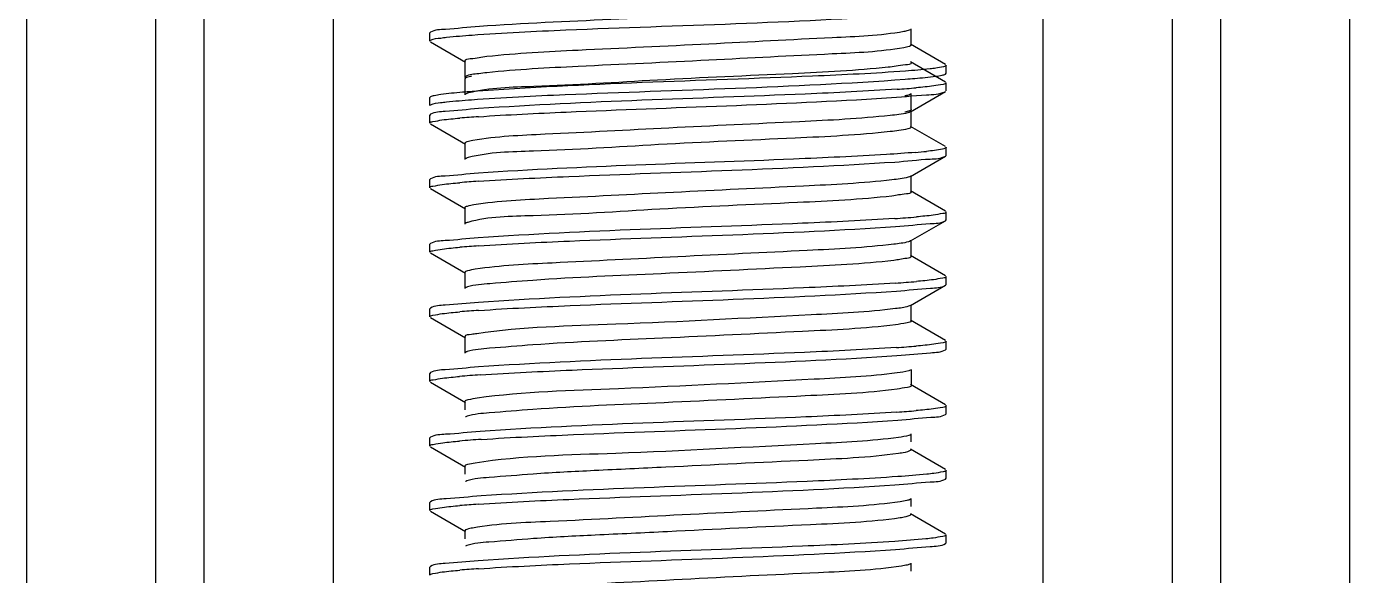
# Model space of a CAD drawing. Extents: x 1382187 to 1725648, y 860327 to 1571294.
# Drawn here: x 1512743.1 to 1513231.3, y 1212793.8 to 1212996.3 of the extents above; entities that cross this region are included whole.
import ezdxf

# ---------------------------------------------------------------- set-up
doc = ezdxf.new("R2010")
doc.units = 0
doc.header["$LTSCALE"] = 1000
doc.header["$MEASUREMENT"] = 0

msp = doc.modelspace()

# ---------------------------------------------------------------- linework, layer by layer
at = {"linetype": 'Continuous'}
for p, q in [((1512743.1, 1215988.29), (1512743.1, 1211247.26)), ((1512790.73, 1215988.29), (1512790.73, 1211247.26)), ((1512808.59, 1215988.29), (1512808.59, 1211247.26)), ((1512856.21, 1215988.29), (1512856.21, 1211247.26)), ((1513118.15, 1215988.29), (1513118.15, 1211247.26)), ((1513165.78, 1215988.29), (1513165.78, 1211247.26)), ((1513183.64, 1215988.29), (1513183.64, 1211247.26)), ((1513231.26, 1215988.29), (1513231.26, 1211247.26)), ((1512892.16, 1212994.16), (1512891.93, 1212993.89)), ((1512891.93, 1212990.92), (1512891.93, 1212993.89)), ((1512891.93, 1212990.92), (1512891.93, 1212993.89)), ((1513069.55, 1212989.43), (1513069.55, 1212995.38)), ((1512892.16, 1212990.66), (1512905.08, 1212983.18)), ((1513082.21, 1212982.25), (1513069.28, 1212989.73)), ((1512904.82, 1212983.48), (1512904.82, 1212977.52)), ((1513082.21, 1212975.79), (1513069.28, 1212983.27)), ((1513082.43, 1212979.01), (1513082.43, 1212981.99)), ((1513082.43, 1212979.01), (1513082.43, 1212981.99)), ((1512904.82, 1212977.02), (1512904.82, 1212971.07)), ((1513082.21, 1212978.75), (1513082.43, 1212979.01)), ((1513069.28, 1212964.81), (1513082.21, 1212972.29)), ((1513069.55, 1212965.62), (1513069.55, 1212971.57)), ((1513082.05, 1212972.21), (1513082.21, 1212972.29)), ((1513082.43, 1212972.56), (1513082.43, 1212975.53)), ((1513082.43, 1212972.56), (1513082.43, 1212975.53)), ((1512892.16, 1212970.34), (1512891.93, 1212970.08)), ((1512891.93, 1212967.11), (1512891.93, 1212970.08)), ((1512891.93, 1212967.11), (1512891.93, 1212970.08)), ((1512892.16, 1212963.89), (1512891.93, 1212963.63)), ((1512891.93, 1212960.65), (1512891.93, 1212963.63)), ((1512891.93, 1212960.65), (1512891.93, 1212963.63)), ((1513069.28, 1212964.81), (1513069.21, 1212964.77)), ((1513069.55, 1212959.16), (1513069.55, 1212965.11)), ((1512892.16, 1212960.39), (1512905.08, 1212952.91)), ((1513069.55, 1212959.16), (1513069.21, 1212958.82)), ((1513082.21, 1212951.98), (1513069.28, 1212959.46)), ((1512904.82, 1212953.21), (1512904.82, 1212947.25)), ((1513069.28, 1212941), (1513082.21, 1212948.48)), ((1513082.21, 1212948.48), (1513082.43, 1212948.74)), ((1513082.43, 1212948.74), (1513082.43, 1212951.72)), ((1513082.43, 1212948.74), (1513082.43, 1212951.72)), ((1512892.16, 1212940.07), (1512891.93, 1212939.81)), ((1512891.93, 1212936.84), (1512891.93, 1212939.81)), ((1512891.93, 1212936.84), (1512891.93, 1212939.81)), ((1513069.55, 1212935.35), (1513069.55, 1212941.3)), ((1512892.16, 1212936.58), (1512905.08, 1212929.09)), ((1513082.21, 1212928.17), (1513069.28, 1212935.65)), ((1512904.82, 1212929.39), (1512904.82, 1212923.44)), ((1513082.43, 1212924.93), (1513082.43, 1212927.91)), ((1513082.43, 1212924.93), (1513082.43, 1212927.91)), ((1513069.28, 1212917.19), (1513082.21, 1212924.67)), ((1513082.21, 1212924.67), (1513082.43, 1212924.93)), ((1512892.16, 1212916.26), (1512891.93, 1212916)), ((1512891.93, 1212913.02), (1512891.93, 1212916)), ((1512891.93, 1212913.02), (1512891.93, 1212916)), ((1512892.16, 1212912.76), (1512905.08, 1212905.28)), ((1513069.55, 1212911.53), (1513069.55, 1212917.49)), ((1513082.21, 1212904.35), (1513069.28, 1212911.84)), ((1512904.82, 1212905.58), (1512904.82, 1212899.63)), ((1513082.43, 1212901.12), (1513082.43, 1212904.09)), ((1513082.43, 1212901.12), (1513082.43, 1212904.09)), ((1513069.28, 1212893.37), (1513082.21, 1212900.86)), ((1513082.21, 1212900.86), (1513082.43, 1212901.12)), ((1513069.55, 1212887.72), (1513069.55, 1212893.68)), ((1512892.16, 1212892.45), (1512891.93, 1212892.19)), ((1512891.93, 1212889.21), (1512891.93, 1212892.19)), ((1512891.93, 1212889.21), (1512891.93, 1212892.19)), ((1512892.16, 1212888.95), (1512905.08, 1212881.47)), ((1513082.21, 1212880.54), (1513069.28, 1212888.02)), ((1512904.82, 1212881.77), (1512904.82, 1212875.82)), ((1513082.43, 1212877.3), (1513082.43, 1212880.28)), ((1513082.43, 1212877.3), (1513082.43, 1212880.28)), ((1513082.21, 1212877.04), (1513082.43, 1212877.3)), ((1513069.54, 1212869.82), (1513069.54, 1212863.87)), ((1512892.16, 1212868.63), (1512891.93, 1212868.37)), ((1512891.93, 1212865.4), (1512891.93, 1212868.37)), ((1512891.93, 1212865.4), (1512891.93, 1212868.37)), ((1512892.16, 1212865.14), (1512905.08, 1212857.65)), ((1513082.21, 1212856.73), (1513069.28, 1212864.21)), ((1512904.82, 1212857.96), (1512904.82, 1212854.96)), ((1513082.43, 1212853.49), (1513082.43, 1212856.47)), ((1513082.43, 1212853.49), (1513082.43, 1212856.47)), ((1512905.21, 1212852.37), (1512905.08, 1212852.3)), ((1512905.67, 1212852.54), (1512905.21, 1212852.37)), ((1513082.21, 1212853.23), (1513082.43, 1212853.49)), ((1512892.16, 1212844.82), (1512891.93, 1212844.56)), ((1512891.93, 1212841.58), (1512891.93, 1212844.56)), ((1512891.93, 1212841.58), (1512891.93, 1212844.56)), ((1513069.55, 1212843.08), (1513069.55, 1212846.05)), ((1512892.16, 1212841.32), (1512905.08, 1212833.84)), ((1513082.21, 1212832.92), (1513069.28, 1212840.4)), ((1512904.82, 1212834.14), (1512904.82, 1212831.17)), ((1513082.43, 1212829.68), (1513082.43, 1212832.65)), ((1513082.43, 1212829.68), (1513082.43, 1212832.65)), ((1512905.19, 1212828.55), (1512905.08, 1212828.49)), ((1512905.6, 1212828.71), (1512905.19, 1212828.55)), ((1513082.21, 1212829.42), (1513082.43, 1212829.68)), ((1512892.16, 1212821.01), (1512891.93, 1212820.75)), ((1512891.93, 1212817.77), (1512891.93, 1212820.75)), ((1512891.93, 1212817.77), (1512891.93, 1212820.75)), ((1513069.55, 1212819.27), (1513069.55, 1212822.24)), ((1512892.16, 1212817.51), (1512905.08, 1212810.03)), ((1513082.21, 1212809.1), (1513069.28, 1212816.59)), ((1512904.82, 1212810.33), (1512904.82, 1212807.35)), ((1513082.21, 1212805.6), (1513082.43, 1212805.87)), ((1513082.43, 1212805.87), (1513082.43, 1212808.84)), ((1513082.43, 1212805.87), (1513082.43, 1212808.84)), ((1512905.55, 1212804.88), (1512905.08, 1212804.68)), ((1512892.16, 1212797.2), (1512891.93, 1212796.94)), ((1512891.93, 1212793.96), (1512891.93, 1212796.94)), ((1512891.93, 1212793.96), (1512891.93, 1212796.94)), ((1513069.55, 1212795.46), (1513069.55, 1212798.42))]:
    msp.add_line(p, q, dxfattribs=at)
for centre, radius, start, end in [((1513036.95, 1213383.5), 411.26, 273.8184, 274.8056), ((1512937.14, 1212556.26), 407.66, 93.8401, 94.808), ((1513054.02, 1213155.86), 206.72, 274.7435, 275.8811), ((1512937.12, 1212532.61), 407.5, 93.846, 94.8037), ((1513035.81, 1213350.14), 425.57, 273.7257, 274.8047), ((1512937.25, 1212507.13), 409.18, 93.8348, 94.8035), ((1513036.25, 1213320.79), 420.01, 273.7603, 274.8059), ((1512937.32, 1212482.44), 410.06, 93.8289, 94.8034), ((1513036.64, 1213292.05), 415.07, 273.7925, 274.8061), ((1512938.02, 1212449.83), 418.88, 93.7677, 94.8057), ((1513036.56, 1213264.42), 411.26, 273.8662, 274.8539), ((1512938.58, 1212419.04), 425.88, 93.7244, 94.8042), ((1512937.11, 1212413.61), 407.44, 93.8464, 94.8037), ((1512937.25, 1212388.11), 409.13, 93.8351, 94.8035)]:
    msp.add_arc(centre, radius, start, end, dxfattribs=at)
for points, knots in [([(1512907.53, 1212993.12), (1512919.06, 1212993.95), (1512972.36, 1212996.55), (1513025.75, 1212997.59), (1513067.43, 1213000.67)], [0, 0, 0, 0, 0.21664, 1, 1, 1, 1]), ([(1513040.63, 1213002.11), (1513029.48, 1213001.57), (1512986.01, 1212999.69), (1512942.5, 1212998.46), (1512910.22, 1212996.28)], [0, 0, 0, 0, 0.256445, 1, 1, 1, 1]), ([(1512910.22, 1212996.28), (1512906.04, 1212996), (1512900.18, 1212995.19), (1512893.79, 1212995.09), (1512892.16, 1212994.16)], [0, 0, 0, 0, 0.690599, 1, 1, 1, 1]), ([(1512891.93, 1212990.92), (1512891.93, 1212991.04), (1512893.36, 1212991.93), (1512894.66, 1212991.84), (1512895.93, 1212992.02)], [0, 0, 0, 0, 0.088697, 1, 1, 1, 1]), ([(1512895.93, 1212992.02), (1512896.66, 1212992.12), (1512900.52, 1212992.59), (1512904.4, 1212992.89), (1512907.53, 1212993.12)], [0, 0, 0, 0, 0.191577, 1, 1, 1, 1]), ([(1513066.8, 1212994.4), (1513058.11, 1212992.84), (1513034.01, 1212991.9), (1512994, 1212989.65), (1512951.47, 1212987.75), (1512924.11, 1212986.36), (1512912.91, 1212985.17)], [0, 0, 0, 0, 0.17175, 0.467319, 0.780864, 1, 1, 1, 1]), ([(1513069.28, 1212995.08), (1513069, 1212994.92), (1513068.16, 1212994.67), (1513067.32, 1212994.5), (1513066.8, 1212994.4)], [0, 0, 0, 0, 0.378304, 1, 1, 1, 1]), ([(1513066.8, 1212988.45), (1513058.11, 1212986.89), (1513034.01, 1212985.94), (1512994, 1212983.7), (1512951.47, 1212981.8), (1512924.11, 1212980.41), (1512912.91, 1212979.22)], [0, 0, 0, 0, 0.17175, 0.467319, 0.780864, 1, 1, 1, 1]), ([(1513069.54, 1212989.43), (1513069.54, 1212989.15), (1513068.27, 1212988.75), (1513067.49, 1212988.57), (1513066.8, 1212988.45)], [0, 0, 0, 0, 0.286254, 1, 1, 1, 1]), ([(1512912.91, 1212985.17), (1512910.89, 1212984.95), (1512908.96, 1212984.36), (1512904.82, 1212984.22), (1512904.82, 1212983.48)], [0, 0, 0, 0, 0.733425, 1, 1, 1, 1]), ([(1513061.04, 1212981.24), (1513049.32, 1212980.02), (1513020.93, 1212978.57), (1512977.29, 1212976.79), (1512937.6, 1212974.1), (1512914.05, 1212973.74), (1512906.22, 1212971.77)], [0, 0, 0, 0, 0.227857, 0.549507, 0.843778, 1, 1, 1, 1]), ([(1513069.54, 1212982.97), (1513069.55, 1212982.2), (1513065.18, 1212982.09), (1513063.16, 1212981.46), (1513061.04, 1212981.24)], [0, 0, 0, 0, 0.266085, 1, 1, 1, 1]), ([(1513082.43, 1212981.99), (1513082.43, 1212981.62), (1513080.56, 1212981.3), (1513079.57, 1212981.05), (1513078.61, 1212980.91)], [0, 0, 0, 0, 0.274675, 1, 1, 1, 1]), ([(1512907.33, 1212977.96), (1512906.7, 1212977.84), (1512905.98, 1212977.67), (1512904.83, 1212977.28), (1512904.82, 1212977.02)], [0, 0, 0, 0, 0.711183, 1, 1, 1, 1]), ([(1512912.91, 1212979.22), (1512911.92, 1212979.11), (1512909.33, 1212978.73), (1512906.52, 1212978.66), (1512905.08, 1212977.82)], [0, 0, 0, 0, 0.373138, 1, 1, 1, 1]), ([(1512907.33, 1212969.29), (1512918.83, 1212970.13), (1512972.18, 1212972.73), (1513025.61, 1212973.77), (1513067.37, 1212976.85)], [0, 0, 0, 0, 0.216028, 1, 1, 1, 1]), ([(1513067.43, 1212979.83), (1513056.03, 1212978.99), (1513002.72, 1212976.39), (1512949.34, 1212975.31), (1512907.53, 1212972.28)], [0, 0, 0, 0, 0.214363, 1, 1, 1, 1]), ([(1513067.37, 1212976.85), (1513068.52, 1212976.94), (1513072.27, 1212977.23), (1513076.01, 1212977.57), (1513078.59, 1212977.93)], [0, 0, 0, 0, 0.307523, 1, 1, 1, 1]), ([(1513078.61, 1212980.91), (1513077.9, 1212980.81), (1513074.18, 1212980.35), (1513070.45, 1212980.06), (1513067.43, 1212979.83)], [0, 0, 0, 0, 0.191294, 1, 1, 1, 1]), ([(1513078.59, 1212977.93), (1513079.38, 1212978.04), (1513080.59, 1212978.25), (1513081.82, 1212978.53), (1513082.21, 1212978.75)], [0, 0, 0, 0, 0.642865, 1, 1, 1, 1]), ([(1512907.53, 1212972.28), (1512906.34, 1212972.19), (1512902.47, 1212971.9), (1512898.59, 1212971.55), (1512895.93, 1212971.18)], [0, 0, 0, 0, 0.307193, 1, 1, 1, 1]), ([(1512906.22, 1212971.77), (1512905.99, 1212971.71), (1512905.6, 1212971.6), (1512905.23, 1212971.45), (1512905.08, 1212971.37)], [0, 0, 0, 0, 0.587412, 1, 1, 1, 1]), ([(1513064.33, 1212973.16), (1513053.05, 1212972.39), (1513001.59, 1212969.91), (1512950.06, 1212968.72), (1512909.94, 1212965.99)], [0, 0, 0, 0, 0.219473, 1, 1, 1, 1]), ([(1513060.41, 1212969.93), (1513065.34, 1212970.23), (1513072.45, 1212971.04), (1513079.93, 1212971.28), (1513082.05, 1212972.21)], [0, 0, 0, 0, 0.681451, 1, 1, 1, 1]), ([(1513082.43, 1212975.53), (1513082.43, 1212975.1), (1513080.16, 1212974.81), (1513079.01, 1212974.5), (1513077.86, 1212974.35)], [0, 0, 0, 0, 0.271575, 1, 1, 1, 1]), ([(1512891.93, 1212967.11), (1512891.93, 1212967.23), (1512893.34, 1212968.11), (1512894.63, 1212968.03), (1512895.88, 1212968.2)], [0, 0, 0, 0, 0.088945, 1, 1, 1, 1]), ([(1512895.93, 1212971.18), (1512895.1, 1212971.07), (1512893.85, 1212970.85), (1512892.56, 1212970.57), (1512892.16, 1212970.34)], [0, 0, 0, 0, 0.644494, 1, 1, 1, 1]), ([(1512895.88, 1212968.2), (1512896.61, 1212968.3), (1512900.41, 1212968.76), (1512904.24, 1212969.06), (1512907.33, 1212969.29)], [0, 0, 0, 0, 0.191564, 1, 1, 1, 1]), ([(1512909.84, 1212963.01), (1512920.62, 1212963.75), (1512970.81, 1212966.17), (1513021.05, 1212967.48), (1513060.41, 1212969.93)], [0, 0, 0, 0, 0.215245, 1, 1, 1, 1]), ([(1513069.28, 1212971.27), (1513069.04, 1212971.13), (1513068.34, 1212970.91), (1513067.64, 1212970.75), (1513067.2, 1212970.66)], [0, 0, 0, 0, 0.385895, 1, 1, 1, 1]), ([(1512891.93, 1212960.65), (1512891.93, 1212961.07), (1512894.15, 1212961.36), (1512895.29, 1212961.67), (1512896.41, 1212961.82)], [0, 0, 0, 0, 0.271891, 1, 1, 1, 1]), ([(1512909.94, 1212965.99), (1512905.83, 1212965.71), (1512900.06, 1212964.92), (1512893.76, 1212964.81), (1512892.16, 1212963.89)], [0, 0, 0, 0, 0.690338, 1, 1, 1, 1]), ([(1513061.76, 1212963.45), (1513050.66, 1212962.25), (1513023.43, 1212960.87), (1512980.98, 1212958.96), (1512940.82, 1212956.74), (1512916.56, 1212955.75), (1512907.75, 1212954.22)], [0, 0, 0, 0, 0.216982, 0.529712, 0.826099, 1, 1, 1, 1]), ([(1513069.21, 1212964.77), (1513068.91, 1212964.62), (1513066.45, 1212963.93), (1513063.94, 1212963.69), (1513061.76, 1212963.45)], [0, 0, 0, 0, 0.133347, 1, 1, 1, 1]), ([(1513069.54, 1212965.62), (1513069.54, 1212965.37), (1513068.48, 1212964.98), (1513067.8, 1212964.83), (1513067.2, 1212964.71)], [0, 0, 0, 0, 0.290879, 1, 1, 1, 1]), ([(1513061.76, 1212957.5), (1513050.1, 1212956.23), (1513021.59, 1212954.8), (1512977.64, 1212953.02), (1512937.63, 1212950.2), (1512913.85, 1212949.99), (1512906.06, 1212947.91)], [0, 0, 0, 0, 0.225438, 0.548607, 0.844824, 1, 1, 1, 1]), ([(1513069.21, 1212958.82), (1513068.91, 1212958.66), (1513066.45, 1212957.98), (1513063.94, 1212957.74), (1513061.76, 1212957.5)], [0, 0, 0, 0, 0.133347, 1, 1, 1, 1]), ([(1512907.75, 1212954.22), (1512907.01, 1212954.09), (1512906.2, 1212953.9), (1512904.83, 1212953.51), (1512904.82, 1212953.21)], [0, 0, 0, 0, 0.715447, 1, 1, 1, 1]), ([(1512906.06, 1212947.91), (1512905.86, 1212947.86), (1512905.53, 1212947.76), (1512905.21, 1212947.63), (1512905.08, 1212947.56)], [0, 0, 0, 0, 0.580842, 1, 1, 1, 1]), ([(1513060.41, 1212949.09), (1513048.97, 1212948.38), (1512998.78, 1212946.01), (1512948.53, 1212944.81), (1512909.84, 1212942.17)], [0, 0, 0, 0, 0.227972, 1, 1, 1, 1]), ([(1513063.47, 1212946.31), (1513067.81, 1212946.6), (1513073.89, 1212947.44), (1513080.52, 1212947.51), (1513082.21, 1212948.48)], [0, 0, 0, 0, 0.691294, 1, 1, 1, 1]), ([(1513082.05, 1212951.38), (1513081.75, 1212951.25), (1513079.5, 1212950.66), (1513077.18, 1212950.44), (1513075.2, 1212950.23)], [0, 0, 0, 0, 0.138302, 1, 1, 1, 1]), ([(1513082.43, 1212951.72), (1513082.43, 1212951.65), (1513082.31, 1212951.49), (1513082.15, 1212951.42), (1513082.05, 1212951.38)], [0, 0, 0, 0, 0.368034, 1, 1, 1, 1]), ([(1512909.84, 1212942.17), (1512905.74, 1212941.9), (1512900.01, 1212941.1), (1512893.76, 1212940.99), (1512892.16, 1212940.07)], [0, 0, 0, 0, 0.69026, 1, 1, 1, 1]), ([(1512909.79, 1212939.19), (1512920.94, 1212939.96), (1512972.16, 1212942.43), (1513023.45, 1212943.65), (1513063.47, 1212946.31)], [0, 0, 0, 0, 0.217913, 1, 1, 1, 1]), ([(1512891.93, 1212936.84), (1512891.93, 1212937.27), (1512894.2, 1212937.55), (1512895.35, 1212937.86), (1512896.49, 1212938.01)], [0, 0, 0, 0, 0.271632, 1, 1, 1, 1]), ([(1513062.45, 1212939.72), (1513051.6, 1212938.49), (1513024.69, 1212937.13), (1512982.44, 1212935.19), (1512941.94, 1212933.02), (1512917.31, 1212931.96), (1512908.21, 1212930.48)], [0, 0, 0, 0, 0.211892, 0.522694, 0.821014, 1, 1, 1, 1]), ([(1513069.28, 1212941), (1513069.02, 1212940.85), (1513066.77, 1212940.17), (1513064.45, 1212939.94), (1513062.45, 1212939.72)], [0, 0, 0, 0, 0.130217, 1, 1, 1, 1]), ([(1513062.45, 1212933.76), (1513050.87, 1212932.45), (1513022.28, 1212931.03), (1512978.05, 1212929.25), (1512937.73, 1212926.31), (1512913.7, 1212926.26), (1512905.93, 1212924.06)], [0, 0, 0, 0, 0.222801, 0.547327, 0.845545, 1, 1, 1, 1]), ([(1513069.54, 1212935.35), (1513069.55, 1212934.69), (1513065.93, 1212934.47), (1513064.22, 1212933.96), (1513062.45, 1212933.76)], [0, 0, 0, 0, 0.26802, 1, 1, 1, 1]), ([(1512908.21, 1212930.48), (1512907.35, 1212930.35), (1512906.43, 1212930.13), (1512904.82, 1212929.73), (1512904.82, 1212929.39)], [0, 0, 0, 0, 0.718986, 1, 1, 1, 1]), ([(1513082.43, 1212927.91), (1513082.43, 1212927.46), (1513080.07, 1212927.18), (1513078.88, 1212926.86), (1513077.69, 1212926.7)], [0, 0, 0, 0, 0.270977, 1, 1, 1, 1]), ([(1512905.93, 1212924.06), (1512905.76, 1212924.02), (1512905.47, 1212923.93), (1512905.2, 1212923.81), (1512905.08, 1212923.74)], [0, 0, 0, 0, 0.574878, 1, 1, 1, 1]), ([(1513063.47, 1212925.47), (1513052.13, 1212924.72), (1513000.9, 1212922.27), (1512949.61, 1212921.08), (1512909.79, 1212918.36)], [0, 0, 0, 0, 0.221636, 1, 1, 1, 1]), ([(1512909.89, 1212915.39), (1512921.08, 1212916.15), (1512972.38, 1212918.62), (1513023.75, 1212919.84), (1513063.8, 1212922.52)], [0, 0, 0, 0, 0.218477, 1, 1, 1, 1]), ([(1513063.8, 1212922.52), (1513068.06, 1212922.8), (1513074.03, 1212923.63), (1513080.55, 1212923.72), (1513082.21, 1212924.67)], [0, 0, 0, 0, 0.690984, 1, 1, 1, 1]), ([(1512909.79, 1212918.36), (1512905.71, 1212918.08), (1512899.99, 1212917.29), (1512893.75, 1212917.17), (1512892.16, 1212916.26)], [0, 0, 0, 0, 0.690175, 1, 1, 1, 1]), ([(1512891.93, 1212913.02), (1512891.93, 1212913.46), (1512894.21, 1212913.74), (1512895.37, 1212914.05), (1512896.52, 1212914.2)], [0, 0, 0, 0, 0.271543, 1, 1, 1, 1]), ([(1513063.1, 1212915.98), (1513052.51, 1212914.72), (1513025.93, 1212913.4), (1512983.9, 1212911.43), (1512943.08, 1212909.3), (1512918.08, 1212908.17), (1512908.69, 1212906.75)], [0, 0, 0, 0, 0.206815, 0.515694, 0.81594, 1, 1, 1, 1]), ([(1513069.28, 1212917.19), (1513069.04, 1212917.05), (1513067.01, 1212916.41), (1513064.91, 1212916.19), (1513063.1, 1212915.98)], [0, 0, 0, 0, 0.13294, 1, 1, 1, 1]), ([(1513063.1, 1212910.03), (1513051.63, 1212908.66), (1513022.95, 1212907.34), (1512978.6, 1212905.09), (1512940.37, 1212903.58), (1512916.65, 1212901.63), (1512908.5, 1212901.01), (1512905.83, 1212900.22)], [0, 0, 0, 0, 0.21995, 0.54567, 0.845919, 0.946858, 1, 1, 1, 1]), ([(1513069.54, 1212911.53), (1513069.55, 1212910.94), (1513066.29, 1212910.67), (1513064.72, 1212910.22), (1513063.1, 1212910.03)], [0, 0, 0, 0, 0.269268, 1, 1, 1, 1]), ([(1512908.69, 1212906.75), (1512907.72, 1212906.6), (1512906.69, 1212906.35), (1512904.82, 1212905.96), (1512904.82, 1212905.58)], [0, 0, 0, 0, 0.721952, 1, 1, 1, 1]), ([(1513082.43, 1212904.09), (1513082.43, 1212903.65), (1513080.11, 1212903.37), (1513078.94, 1212903.05), (1513077.77, 1212902.9)], [0, 0, 0, 0, 0.271239, 1, 1, 1, 1]), ([(1512905.83, 1212900.22), (1512905.68, 1212900.18), (1512905.43, 1212900.09), (1512905.18, 1212899.99), (1512905.08, 1212899.93)], [0, 0, 0, 0, 0.569475, 1, 1, 1, 1]), ([(1513063.8, 1212901.68), (1513052.48, 1212900.92), (1513001.18, 1212898.46), (1512949.81, 1212897.27), (1512909.89, 1212894.55)], [0, 0, 0, 0, 0.220782, 1, 1, 1, 1]), ([(1512909.94, 1212891.58), (1512921.17, 1212892.34), (1512972.56, 1212894.82), (1513024.01, 1212896.02), (1513064.1, 1212898.73)], [0, 0, 0, 0, 0.2189, 1, 1, 1, 1]), ([(1513064.1, 1212898.73), (1513068.29, 1212899.01), (1513074.17, 1212899.82), (1513080.57, 1212899.92), (1513082.21, 1212900.86)], [0, 0, 0, 0, 0.690688, 1, 1, 1, 1]), ([(1512909.89, 1212894.55), (1512905.78, 1212894.27), (1512900.03, 1212893.48), (1512893.76, 1212893.37), (1512892.16, 1212892.45)], [0, 0, 0, 0, 0.69028, 1, 1, 1, 1]), ([(1513069.28, 1212893.37), (1513069.06, 1212893.25), (1513067.24, 1212892.65), (1513065.35, 1212892.44), (1513063.73, 1212892.24)], [0, 0, 0, 0, 0.135878, 1, 1, 1, 1]), ([(1512891.93, 1212889.21), (1512891.93, 1212889.64), (1512894.22, 1212889.93), (1512895.38, 1212890.24), (1512896.53, 1212890.39)], [0, 0, 0, 0, 0.271496, 1, 1, 1, 1]), ([(1513063.73, 1212892.24), (1513053.4, 1212890.95), (1513018.94, 1212889.31), (1512967.49, 1212886.4), (1512926.18, 1212885.44), (1512909.21, 1212883.01)], [0, 0, 0, 0, 0.201754, 0.667715, 1, 1, 1, 1]), ([(1513063.73, 1212886.29), (1513052.37, 1212884.87), (1513023.65, 1212883.58), (1512979.1, 1212881.29), (1512940.49, 1212879.8), (1512916.58, 1212877.8), (1512908.39, 1212877.2), (1512905.74, 1212876.38)], [0, 0, 0, 0, 0.216944, 0.543769, 0.846123, 0.94739, 1, 1, 1, 1]), ([(1513069.55, 1212887.72), (1513069.55, 1212887.18), (1513066.63, 1212886.87), (1513065.19, 1212886.47), (1513063.73, 1212886.29)], [0, 0, 0, 0, 0.270735, 1, 1, 1, 1]), ([(1512909.21, 1212883.01), (1512908.57, 1212882.92), (1512907.33, 1212882.57), (1512904.82, 1212882.65), (1512904.82, 1212881.77)], [0, 0, 0, 0, 0.421934, 1, 1, 1, 1]), ([(1513082.43, 1212880.28), (1513082.43, 1212879.85), (1513080.14, 1212879.56), (1513078.98, 1212879.25), (1513077.83, 1212879.1)], [0, 0, 0, 0, 0.271443, 1, 1, 1, 1]), ([(1512905.74, 1212876.38), (1512905.61, 1212876.34), (1512905.39, 1212876.27), (1512905.17, 1212876.17), (1512905.08, 1212876.12)], [0, 0, 0, 0, 0.564588, 1, 1, 1, 1]), ([(1513064.1, 1212877.89), (1513052.8, 1212877.13), (1513001.42, 1212874.66), (1512949.97, 1212873.46), (1512909.94, 1212870.74)], [0, 0, 0, 0, 0.220034, 1, 1, 1, 1]), ([(1512910.5, 1212867.8), (1512921.79, 1212868.56), (1512973.05, 1212871.02), (1513024.37, 1212872.25), (1513064.29, 1212874.93)], [0, 0, 0, 0, 0.220426, 1, 1, 1, 1]), ([(1513064.29, 1212874.93), (1513068.44, 1212875.2), (1513074.28, 1212875.94), (1513080.57, 1212876.17), (1513082.21, 1212877.07)], [0, 0, 0, 0, 0.69021, 1, 1, 1, 1]), ([(1512909.94, 1212870.74), (1512905.82, 1212870.46), (1512900.05, 1212869.66), (1512893.76, 1212869.56), (1512892.16, 1212868.63)], [0, 0, 0, 0, 0.690334, 1, 1, 1, 1]), ([(1513069.28, 1212869.56), (1513069.08, 1212869.44), (1513067.46, 1212868.89), (1513065.77, 1212868.7), (1513064.33, 1212868.51)], [0, 0, 0, 0, 0.139149, 1, 1, 1, 1]), ([(1512891.93, 1212865.4), (1512891.93, 1212865.84), (1512894.25, 1212866.12), (1512895.42, 1212866.44), (1512896.59, 1212866.59)], [0, 0, 0, 0, 0.27127, 1, 1, 1, 1]), ([(1513064.33, 1212868.51), (1513054.19, 1212867.17), (1513019.86, 1212865.57), (1512968.3, 1212862.63), (1512926.68, 1212861.63), (1512909.44, 1212859.23)], [0, 0, 0, 0, 0.197543, 0.663489, 1, 1, 1, 1]), ([(1512909.44, 1212859.23), (1512908.28, 1212859.07), (1512907.09, 1212858.76), (1512904.82, 1212858.4), (1512904.82, 1212857.96)], [0, 0, 0, 0, 0.725422, 1, 1, 1, 1]), ([(1513064.33, 1212862.55), (1513053.09, 1212861.07), (1513024.36, 1212859.83), (1512979.62, 1212857.48), (1512940.65, 1212856.02), (1512916.54, 1212853.97), (1512908.3, 1212853.39), (1512905.67, 1212852.54)], [0, 0, 0, 0, 0.213782, 0.541615, 0.846127, 0.947805, 1, 1, 1, 1]), ([(1513069.54, 1212863.87), (1513069.43, 1212863.37), (1513067.04, 1212863.11), (1513065.61, 1212862.72), (1513064.33, 1212862.55)], [0, 0, 0, 0, 0.283505, 1, 1, 1, 1]), ([(1513082.43, 1212856.47), (1513082.43, 1212856.02), (1513080.1, 1212855.69), (1513078.89, 1212855.41), (1513077.71, 1212855.27)], [0, 0, 0, 0, 0.273218, 1, 1, 1, 1]), ([(1513064.29, 1212854.09), (1513053.08, 1212853.32), (1513001.81, 1212850.88), (1512950.49, 1212849.65), (1512910.5, 1212846.97)], [0, 0, 0, 0, 0.218989, 1, 1, 1, 1]), ([(1512910.91, 1212844.02), (1512922.25, 1212844.77), (1512973.48, 1212847.23), (1513024.76, 1212848.42), (1513064.58, 1212851.13)], [0, 0, 0, 0, 0.22166, 1, 1, 1, 1]), ([(1513064.58, 1212851.13), (1513068.66, 1212851.41), (1513074.38, 1212852.2), (1513080.61, 1212852.32), (1513082.21, 1212853.23)], [0, 0, 0, 0, 0.690165, 1, 1, 1, 1]), ([(1512910.5, 1212846.97), (1512906.25, 1212846.68), (1512900.3, 1212845.86), (1512893.81, 1212845.77), (1512892.16, 1212844.82)], [0, 0, 0, 0, 0.690918, 1, 1, 1, 1]), ([(1513064.89, 1212844.77), (1513054.74, 1212843.36), (1513019.88, 1212841.81), (1512967.89, 1212838.67), (1512925.79, 1212837.93), (1512908.63, 1212835.3)], [0, 0, 0, 0, 0.196293, 0.667285, 1, 1, 1, 1]), ([(1513069.28, 1212845.75), (1513069.1, 1212845.64), (1513067.67, 1212845.14), (1513066.17, 1212844.95), (1513064.89, 1212844.77)], [0, 0, 0, 0, 0.142507, 1, 1, 1, 1]), ([(1512891.93, 1212841.58), (1512891.93, 1212842.03), (1512894.3, 1212842.31), (1512895.49, 1212842.64), (1512896.69, 1212842.79)], [0, 0, 0, 0, 0.270941, 1, 1, 1, 1]), ([(1513069.28, 1212840.4), (1513069.95, 1212840.01), (1513066.66, 1212838.92), (1513065.7, 1212838.93), (1513064.89, 1212838.82)], [0, 0, 0, 0, 0.48462, 1, 1, 1, 1]), ([(1512908.63, 1212835.3), (1512907.67, 1212835.15), (1512906.66, 1212834.9), (1512904.82, 1212834.52), (1512904.82, 1212834.14)], [0, 0, 0, 0, 0.721664, 1, 1, 1, 1]), ([(1513064.89, 1212838.82), (1513053.8, 1212837.28), (1513025.07, 1212836.06), (1512987.64, 1212834.17), (1512953.88, 1212832.57), (1512932.1, 1212831.51), (1512916.52, 1212830.13), (1512908.22, 1212829.59), (1512905.6, 1212828.71)], [0, 0, 0, 0, 0.210475, 0.53923, 0.704492, 0.84595, 0.948117, 1, 1, 1, 1]), ([(1513064.58, 1212830.3), (1513053.43, 1212829.54), (1513002.21, 1212827.06), (1512950.93, 1212825.84), (1512910.91, 1212823.18)], [0, 0, 0, 0, 0.21791, 1, 1, 1, 1]), ([(1513077.87, 1212831.48), (1513077.03, 1212831.37), (1513072.6, 1212830.87), (1513068.16, 1212830.54), (1513064.58, 1212830.3)], [0, 0, 0, 0, 0.191746, 1, 1, 1, 1]), ([(1513082.43, 1212832.65), (1513082.43, 1212832.22), (1513080.17, 1212831.94), (1513079.02, 1212831.63), (1513077.87, 1212831.48)], [0, 0, 0, 0, 0.271633, 1, 1, 1, 1]), ([(1512909.78, 1212820.13), (1512920.93, 1212820.89), (1512972.15, 1212823.36), (1513023.44, 1212824.59), (1513063.46, 1212827.24)], [0, 0, 0, 0, 0.217894, 1, 1, 1, 1]), ([(1513063.46, 1212827.24), (1513067.8, 1212827.53), (1513073.88, 1212828.38), (1513080.52, 1212828.45), (1513082.21, 1212829.42)], [0, 0, 0, 0, 0.691292, 1, 1, 1, 1]), ([(1512910.91, 1212823.18), (1512906.57, 1212822.89), (1512900.49, 1212822.05), (1512893.85, 1212821.98), (1512892.16, 1212821.01)], [0, 0, 0, 0, 0.691306, 1, 1, 1, 1]), ([(1513065.42, 1212821.03), (1513055.23, 1212819.53), (1513028.35, 1212818.36), (1512985.33, 1212816.24), (1512943.07, 1212813.95), (1512917.15, 1212812.99), (1512907.72, 1212811.34)], [0, 0, 0, 0, 0.195608, 0.509578, 0.818222, 1, 1, 1, 1]), ([(1513069.28, 1212821.94), (1513068.87, 1212821.7), (1513067.55, 1212821.39), (1513066.26, 1212821.16), (1513065.42, 1212821.03)], [0, 0, 0, 0, 0.360492, 1, 1, 1, 1]), ([(1512891.93, 1212817.77), (1512891.93, 1212818.2), (1512894.2, 1212818.49), (1512895.35, 1212818.8), (1512896.49, 1212818.95)], [0, 0, 0, 0, 0.271635, 1, 1, 1, 1]), ([(1513065.42, 1212815.08), (1513054.48, 1212813.47), (1513025.77, 1212812.32), (1512988.29, 1212810.38), (1512954.23, 1212808.77), (1512932.22, 1212807.71), (1512916.52, 1212806.3), (1512908.16, 1212805.78), (1512905.55, 1212804.88)], [0, 0, 0, 0, 0.207037, 0.536641, 0.703085, 0.845616, 0.94834, 1, 1, 1, 1]), ([(1513069.28, 1212816.59), (1513069.87, 1212816.25), (1513067.02, 1212815.16), (1513066.15, 1212815.19), (1513065.42, 1212815.08)], [0, 0, 0, 0, 0.481431, 1, 1, 1, 1]), ([(1512907.72, 1212811.34), (1512906.99, 1212811.21), (1512906.18, 1212811.02), (1512904.82, 1212810.63), (1512904.82, 1212810.33)], [0, 0, 0, 0, 0.715451, 1, 1, 1, 1]), ([(1513063.46, 1212806.41), (1513052.11, 1212805.65), (1513000.89, 1212803.2), (1512949.6, 1212802.01), (1512909.78, 1212799.29)], [0, 0, 0, 0, 0.221664, 1, 1, 1, 1]), ([(1513077.69, 1212807.64), (1513076.79, 1212807.53), (1513072.05, 1212807), (1513067.3, 1212806.66), (1513063.46, 1212806.41)], [0, 0, 0, 0, 0.191058, 1, 1, 1, 1]), ([(1513063.79, 1212803.45), (1513068.05, 1212803.74), (1513074.03, 1212804.57), (1513080.55, 1212804.65), (1513082.21, 1212805.6)], [0, 0, 0, 0, 0.690982, 1, 1, 1, 1]), ([(1513082.43, 1212808.84), (1513082.43, 1212808.4), (1513080.07, 1212808.12), (1513078.88, 1212807.79), (1513077.69, 1212807.64)], [0, 0, 0, 0, 0.270968, 1, 1, 1, 1]), ([(1512909.88, 1212796.32), (1512921.08, 1212797.09), (1512972.38, 1212799.56), (1513023.74, 1212800.77), (1513063.79, 1212803.45)], [0, 0, 0, 0, 0.218459, 1, 1, 1, 1]), ([(1512909.78, 1212799.29), (1512905.7, 1212799.02), (1512899.98, 1212798.22), (1512893.75, 1212798.11), (1512892.16, 1212797.2)], [0, 0, 0, 0, 0.690172, 1, 1, 1, 1]), ([(1513065.92, 1212797.3), (1513055.81, 1212795.71), (1513028.75, 1212794.6), (1512985.36, 1212792.44), (1512942.75, 1212790.06), (1512916.66, 1212789.21), (1512907.32, 1212787.45)], [0, 0, 0, 0, 0.193342, 0.50965, 0.820575, 1, 1, 1, 1]), ([(1513069.28, 1212798.12), (1513068.92, 1212797.91), (1513067.78, 1212797.62), (1513066.65, 1212797.41), (1513065.92, 1212797.3)], [0, 0, 0, 0, 0.365978, 1, 1, 1, 1]), ([(1512891.93, 1212793.96), (1512891.93, 1212794.39), (1512894.21, 1212794.68), (1512895.37, 1212794.99), (1512896.52, 1212795.14)], [0, 0, 0, 0, 0.271546, 1, 1, 1, 1])]:
    msp.add_open_spline(points, degree=3, knots=knots, dxfattribs=at)
for points in [[(1513077.86, 1212974.35), (1513075.71, 1212974.07), (1513073.56, 1212973.87), (1513071.4, 1212973.69)], [(1512896.41, 1212961.82), (1512898.59, 1212962.1), (1512900.78, 1212962.3), (1512902.97, 1212962.49)], [(1513071.11, 1212949.85), (1513067.55, 1212949.55), (1513063.98, 1212949.31), (1513060.41, 1212949.09)], [(1512896.49, 1212938.01), (1512898.65, 1212938.29), (1512900.82, 1212938.5), (1512902.99, 1212938.68)], [(1513077.69, 1212926.7), (1513075.62, 1212926.44), (1513073.54, 1212926.25), (1513071.46, 1212926.07)], [(1512896.52, 1212914.2), (1512898.67, 1212914.48), (1512900.83, 1212914.68), (1512902.99, 1212914.87)], [(1513077.77, 1212902.9), (1513075.67, 1212902.63), (1513073.55, 1212902.43), (1513071.44, 1212902.25)], [(1512896.53, 1212890.39), (1512898.68, 1212890.67), (1512900.83, 1212890.87), (1512902.99, 1212891.05)], [(1513077.83, 1212879.1), (1513075.7, 1212878.82), (1513073.56, 1212878.62), (1513071.42, 1212878.44)], [(1512896.59, 1212866.59), (1512898.7, 1212866.86), (1512900.82, 1212867.06), (1512902.93, 1212867.24)], [(1513077.71, 1212855.27), (1513075.6, 1212855.01), (1513073.48, 1212854.81), (1513071.36, 1212854.63)], [(1512896.69, 1212842.79), (1512898.76, 1212843.05), (1512900.83, 1212843.24), (1512902.91, 1212843.42)], [(1512896.49, 1212818.95), (1512898.65, 1212819.23), (1512900.82, 1212819.43), (1512902.99, 1212819.62)], [(1512896.52, 1212795.14), (1512898.67, 1212795.42), (1512900.83, 1212795.62), (1512902.99, 1212795.8)]]:
    msp.add_open_spline(points, degree=3, dxfattribs=at)

doc.saveas('drawing.dxf')
